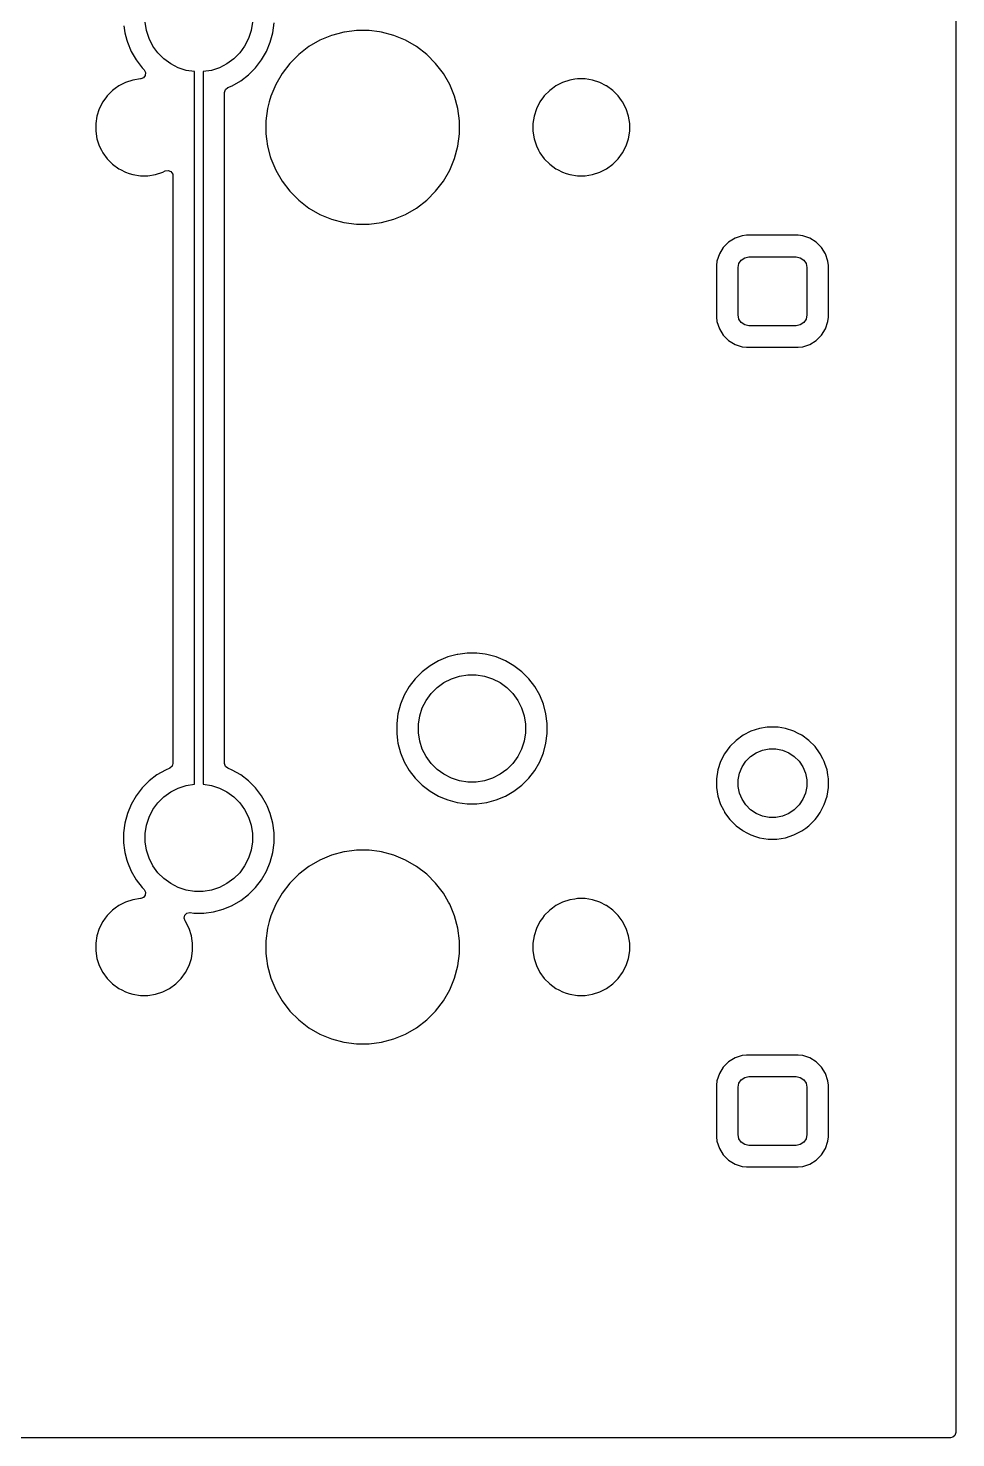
# Model space of a CAD drawing. Extents: x 72 to 176, y -104 to -43.
# Drawn here: x 154.15 to 175.71, y -104.27 to -71.51 of the extents above; entities that cross this region are included whole.
import ezdxf

# ---------------------------------------------------------------- set-up
doc = ezdxf.new("R2010")
doc.units = 0
doc.layers.add('BLACK', color=7, linetype='CONTINUOUS')

msp = doc.modelspace()

# ---------------------------------------------------------------- linework, layer by layer
at = {"layer": 'BLACK', "linetype": 'CONTINUOUS'}
for p, q in [((175.712, -43.487), (175.712, -104.1505)), ((156.899538, -71.570557), (156.868853, -71.376824)), ((159.361147, -71.376824), (159.330462, -71.570557)), ((159.835548, -71.620988), (159.8655, -71.393484)), ((156.373319, -71.460473), (156.394452, -71.620988)), ((156.394452, -71.620988), (156.441347, -71.796004)), ((156.960151, -71.757104), (156.899538, -71.570557)), ((159.330462, -71.570557), (159.269849, -71.757104)), ((159.776158, -71.842637), (159.835548, -71.620988)), ((161.200038, -71.683114), (160.927499, -71.796004)), ((161.200048, -71.683111), (161.200038, -71.683114)), ((161.350268, -71.64286), (161.200048, -71.683111)), ((161.485007, -71.606757), (161.350268, -71.64286)), ((161.499085, -71.604903), (161.485007, -71.606757)), ((161.777486, -71.56825), (161.499085, -71.604903)), ((161.777494, -71.56825), (161.777486, -71.56825)), ((162.072506, -71.56825), (161.777494, -71.56825)), ((162.072513, -71.56825), (162.072506, -71.56825)), ((162.316113, -71.600321), (162.072513, -71.56825)), ((162.364993, -71.606757), (162.316113, -71.600321)), ((162.649952, -71.683111), (162.364993, -71.606757)), ((162.649954, -71.683112), (162.649952, -71.683111)), ((162.649961, -71.683114), (162.649954, -71.683112)), ((162.9225, -71.796004), (162.649961, -71.683114)), ((156.441347, -71.796004), (156.453842, -71.842637)), ((156.453842, -71.842637), (156.54165, -72.054626)), ((156.54165, -72.054626), (156.541657, -72.05464)), ((156.541657, -72.05464), (156.656392, -72.253367)), ((157.0492, -71.931873), (156.960151, -71.757104)), ((157.164493, -72.09056), (157.0492, -71.931873)), ((159.1808, -71.931873), (159.065507, -72.09056)), ((159.269849, -71.757104), (159.1808, -71.931873)), ((159.573611, -72.253362), (159.688344, -72.054638)), ((159.688344, -72.054638), (159.776158, -71.842637)), ((160.672006, -71.943511), (160.437959, -72.123102)), ((160.927489, -71.796008), (160.672006, -71.943511)), ((160.927499, -71.796004), (160.927489, -71.796008)), ((162.92251, -71.796008), (162.9225, -71.796004)), ((163.177993, -71.943511), (162.92251, -71.796008)), ((163.41204, -72.123102), (163.177993, -71.943511)), ((156.656392, -72.253367), (156.796081, -72.435411)), ((157.30319, -72.229257), (157.164493, -72.09056)), ((157.461877, -72.34455), (157.30319, -72.229257)), ((157.636646, -72.433599), (157.461877, -72.34455)), ((158.768123, -72.34455), (158.593354, -72.433599)), ((158.92681, -72.229257), (158.768123, -72.34455)), ((159.065507, -72.09056), (158.92681, -72.229257)), ((159.433919, -72.435411), (159.573611, -72.253362)), ((160.229352, -72.331709), (160.049761, -72.565756)), ((160.229358, -72.331702), (160.229352, -72.331709)), ((160.437952, -72.123108), (160.229358, -72.331702)), ((160.437959, -72.123102), (160.437952, -72.123108)), ((163.412047, -72.123108), (163.41204, -72.123102)), ((163.620641, -72.331702), (163.412047, -72.123108)), ((163.620647, -72.331709), (163.620641, -72.331702)), ((163.800238, -72.565756), (163.620647, -72.331709)), ((156.581443, -72.720964), (156.41296, -72.775706)), ((156.756423, -72.693249), (156.581443, -72.720964)), ((156.757967, -72.693128), (156.756423, -72.693249)), ((156.763403, -72.692934), (156.757967, -72.693128)), ((156.828867, -72.668517), (156.763403, -72.692934)), ((156.796081, -72.435411), (156.796089, -72.43542)), ((156.796089, -72.43542), (156.842238, -72.481569)), ((156.870739, -72.612584), (156.828867, -72.668517)), ((156.842238, -72.481569), (156.875723, -72.542892)), ((156.875723, -72.542892), (156.870739, -72.612584)), ((157.823193, -72.494212), (157.636646, -72.433599)), ((158.015, -72.524591), (157.823193, -72.494212)), ((158.015, -89.082908), (158.015, -72.524591)), ((158.406807, -72.494212), (158.215, -72.524591)), ((158.215, -72.524591), (158.215, -89.082908)), ((158.593354, -72.433599), (158.406807, -72.494212)), ((159.089612, -72.737361), (159.271661, -72.597669)), ((159.271661, -72.597669), (159.271665, -72.597664)), ((159.271665, -72.597664), (159.27167, -72.597661)), ((159.27167, -72.597661), (159.433911, -72.43542)), ((159.433911, -72.43542), (159.433914, -72.435415)), ((159.433914, -72.435415), (159.433919, -72.435411)), ((160.049761, -72.565756), (159.902258, -72.821239)), ((163.946815, -72.819636), (163.800238, -72.565756)), ((166.741443, -72.720964), (166.57296, -72.775706)), ((166.858095, -72.702488), (166.741443, -72.720964)), ((166.916421, -72.69325), (166.858095, -72.702488)), ((167.093579, -72.69325), (166.916421, -72.69325)), ((167.181067, -72.707107), (167.093579, -72.69325)), ((167.268556, -72.720964), (167.181067, -72.707107)), ((167.437039, -72.775706), (167.268556, -72.720964)), ((156.111783, -72.960269), (155.986519, -73.085533)), ((156.111784, -72.960269), (156.111783, -72.960269)), ((156.111786, -72.960267), (156.111784, -72.960269)), ((156.173338, -72.915546), (156.111786, -72.960267)), ((156.255109, -72.856136), (156.173338, -72.915546)), ((156.412957, -72.775707), (156.255109, -72.856136)), ((156.41296, -72.775706), (156.412957, -72.775707)), ((158.7155, -73.007596), (158.735185, -72.940557)), ((158.7155, -73.671236), (158.7155, -73.007596)), ((158.735185, -72.940557), (158.787989, -72.894802)), ((158.787989, -72.894802), (158.792048, -72.893035)), ((158.792048, -72.893035), (158.890876, -72.852099)), ((158.890876, -72.852098), (158.890888, -72.852094)), ((158.890876, -72.852099), (158.890876, -72.852098)), ((158.890888, -72.852094), (159.089612, -72.737361)), ((159.902254, -72.821249), (159.789364, -73.093788)), ((159.902258, -72.821239), (159.902254, -72.821249)), ((163.947743, -72.821243), (163.946815, -72.819636)), ((164.060639, -73.093798), (163.947743, -72.821243)), ((166.271783, -72.960269), (166.146519, -73.085533)), ((166.271784, -72.960269), (166.271783, -72.960269)), ((166.271786, -72.960267), (166.271784, -72.960269)), ((166.333338, -72.915546), (166.271786, -72.960267)), ((166.415109, -72.856136), (166.333338, -72.915546)), ((166.572957, -72.775707), (166.415109, -72.856136)), ((166.57296, -72.775706), (166.572957, -72.775707)), ((167.437042, -72.775707), (167.437039, -72.775706)), ((167.586953, -72.852092), (167.437042, -72.775707)), ((167.59489, -72.856136), (167.586953, -72.852092)), ((167.738214, -72.960267), (167.59489, -72.856136)), ((167.863483, -73.085536), (167.738214, -72.960267)), ((155.882386, -73.228859), (155.801957, -73.386707)), ((155.968643, -73.110138), (155.882386, -73.228859)), ((155.986517, -73.085536), (155.968643, -73.110138)), ((155.986519, -73.085534), (155.986517, -73.085536)), ((155.986519, -73.085533), (155.986519, -73.085534)), ((159.713006, -73.378765), (159.6745, -73.671236)), ((159.713008, -73.378754), (159.713006, -73.378765)), ((159.753172, -73.22886), (159.713008, -73.378754)), ((159.789361, -73.093798), (159.753172, -73.22886)), ((159.789364, -73.093788), (159.789361, -73.093798)), ((164.136993, -73.378757), (164.060639, -73.093798)), ((164.1755, -73.671244), (164.136993, -73.378757)), ((166.042386, -73.228859), (165.961957, -73.386707)), ((166.128643, -73.110138), (166.042386, -73.228859)), ((166.146517, -73.085536), (166.128643, -73.110138)), ((166.146519, -73.085534), (166.146517, -73.085536)), ((166.146519, -73.085533), (166.146519, -73.085534)), ((167.944261, -73.196718), (167.863483, -73.085536)), ((167.967613, -73.228859), (167.944261, -73.196718)), ((168.048042, -73.386707), (167.967613, -73.228859)), ((155.747214, -73.555193), (155.7195, -73.730171)), ((155.801956, -73.38671), (155.747214, -73.555193)), ((155.801957, -73.386707), (155.801956, -73.38671)), ((158.7155, -77.028733), (158.7155, -73.671236)), ((159.6745, -73.671236), (159.6745, -73.966263)), ((164.1755, -73.730171), (164.1755, -73.671244)), ((165.907214, -73.555193), (165.8795, -73.730171)), ((165.961956, -73.38671), (165.907214, -73.555193)), ((165.961957, -73.386707), (165.961956, -73.38671)), ((168.048042, -73.386708), (168.048042, -73.386707)), ((168.102786, -73.555195), (168.048042, -73.386708)), ((168.1305, -73.730171), (168.102786, -73.555195)), ((155.7195, -73.730171), (155.7195, -73.907328)), ((155.7195, -73.907328), (155.747214, -74.082306)), ((159.6745, -73.966263), (159.689778, -74.082305)), ((164.136993, -74.258743), (164.1755, -73.966256)), ((164.1755, -73.966256), (164.1755, -73.730171)), ((165.8795, -73.730171), (165.8795, -73.907328)), ((165.8795, -73.907328), (165.907214, -74.082306)), ((168.102786, -74.082305), (168.1305, -73.907329)), ((168.1305, -73.907329), (168.1305, -73.730171)), ((155.747214, -74.082306), (155.801956, -74.250789)), ((155.801956, -74.250789), (155.801957, -74.250792)), ((155.801957, -74.250792), (155.851724, -74.348463)), ((155.851724, -74.348463), (155.882386, -74.40864)), ((159.689778, -74.082305), (159.713007, -74.258743)), ((159.713007, -74.258743), (159.775835, -74.493221)), ((164.060639, -74.543702), (164.136993, -74.258743)), ((165.907214, -74.082306), (165.961956, -74.250789)), ((165.961956, -74.250789), (165.961957, -74.250792)), ((165.961957, -74.250792), (166.011724, -74.348463)), ((166.011724, -74.348463), (166.042386, -74.40864)), ((167.967614, -74.40864), (168.048042, -74.250792)), ((168.048042, -74.250792), (168.102786, -74.082305)), ((155.882386, -74.40864), (155.986517, -74.551964)), ((155.986517, -74.551964), (156.111786, -74.677233)), ((156.111786, -74.677233), (156.25511, -74.781364)), ((159.775835, -74.493221), (159.789361, -74.543701)), ((159.789361, -74.543701), (159.789364, -74.543711)), ((159.789364, -74.543711), (159.902254, -74.81625)), ((163.947743, -74.816257), (164.060639, -74.543702)), ((166.042386, -74.40864), (166.146517, -74.551964)), ((166.146517, -74.551964), (166.271786, -74.677233)), ((166.271786, -74.677233), (166.41511, -74.781364)), ((167.59489, -74.781364), (167.738214, -74.677233)), ((167.738214, -74.677233), (167.863483, -74.551964)), ((167.863483, -74.551964), (167.967614, -74.40864)), ((156.25511, -74.781364), (156.29512, -74.80175)), ((156.29512, -74.80175), (156.412957, -74.861792)), ((156.412957, -74.861792), (156.41296, -74.861793)), ((156.41296, -74.861793), (156.497201, -74.889164)), ((156.497201, -74.889164), (156.581445, -74.916536)), ((156.581445, -74.916536), (156.756421, -74.94425)), ((156.756421, -74.94425), (156.756422, -74.94425)), ((156.756422, -74.94425), (156.933578, -74.94425)), ((156.933578, -74.94425), (156.933579, -74.94425)), ((156.933579, -74.94425), (157.108555, -74.916536)), ((157.108555, -74.916536), (157.277042, -74.861792)), ((157.277042, -74.861792), (157.334205, -74.832665)), ((157.334205, -74.832665), (157.402873, -74.819769)), ((157.402873, -74.819769), (157.467613, -74.846044)), ((157.467613, -74.846044), (157.507871, -74.90315)), ((157.507871, -74.90315), (157.5145, -74.94315)), ((157.5145, -74.94315), (157.5145, -88.599903)), ((159.902254, -74.81625), (159.902258, -74.81626)), ((159.902258, -74.81626), (160.049761, -75.071743)), ((163.800238, -75.071744), (163.947743, -74.816257)), ((166.41511, -74.781364), (166.45512, -74.80175)), ((166.45512, -74.80175), (166.572957, -74.861792)), ((166.572957, -74.861792), (166.57296, -74.861793)), ((166.57296, -74.861793), (166.657201, -74.889164)), ((166.657201, -74.889164), (166.741445, -74.916536)), ((166.741445, -74.916536), (166.916421, -74.94425)), ((166.916421, -74.94425), (166.916422, -74.94425)), ((166.916422, -74.94425), (167.093578, -74.94425)), ((167.093578, -74.94425), (167.093579, -74.94425)), ((167.093579, -74.94425), (167.268555, -74.916536)), ((167.268555, -74.916536), (167.437042, -74.861792)), ((167.437042, -74.861792), (167.59489, -74.781364)), ((160.049761, -75.071743), (160.229352, -75.30579)), ((160.229352, -75.30579), (160.229358, -75.305797)), ((160.229358, -75.305797), (160.437952, -75.514391)), ((163.412042, -75.514396), (163.620646, -75.305792)), ((163.620646, -75.305792), (163.800238, -75.071744)), ((160.437952, -75.514391), (160.437959, -75.514397)), ((160.437959, -75.514397), (160.672006, -75.693988)), ((163.177994, -75.693988), (163.412042, -75.514396)), ((160.672006, -75.693988), (160.927489, -75.841491)), ((160.927489, -75.841491), (160.92749, -75.841491)), ((160.92749, -75.841491), (160.927493, -75.841493)), ((160.927493, -75.841493), (161.200048, -75.954389)), ((161.200048, -75.954389), (161.485007, -76.030743)), ((162.364993, -76.030743), (162.649952, -75.954389)), ((162.649952, -75.954389), (162.922507, -75.841493)), ((162.922507, -75.841493), (163.177994, -75.693988)), ((161.485007, -76.030743), (161.777494, -76.06925)), ((161.777494, -76.06925), (161.777501, -76.06925)), ((161.777501, -76.06925), (162.072499, -76.06925)), ((162.072499, -76.06925), (162.072506, -76.06925)), ((162.072506, -76.06925), (162.364993, -76.030743)), ((170.849981, -76.328251), (170.747203, -76.33875)), ((170.849998, -76.32825), (170.849981, -76.328251)), ((172.05001, -76.32825), (170.849998, -76.32825)), ((172.152795, -76.33875), (172.05001, -76.32825)), ((170.307289, -76.610092), (170.215187, -76.759413)), ((170.431342, -76.486039), (170.307289, -76.610092)), ((170.580663, -76.393937), (170.431342, -76.486039)), ((170.580668, -76.393935), (170.580663, -76.393937)), ((170.7472, -76.338751), (170.580668, -76.393935)), ((170.747203, -76.33875), (170.7472, -76.338751)), ((172.152797, -76.338751), (172.152795, -76.33875)), ((172.319334, -76.393936), (172.152797, -76.338751)), ((172.468656, -76.486038), (172.319334, -76.393936)), ((172.592712, -76.610094), (172.468656, -76.486038)), ((172.684814, -76.759416), (172.592712, -76.610094)), ((170.16, -76.925954), (170.1495, -77.028733)), ((170.160001, -76.925954), (170.16, -76.925954)), ((170.215186, -76.759416), (170.160001, -76.925953)), ((170.160001, -76.925953), (170.160001, -76.925954)), ((170.215187, -76.759413), (170.215186, -76.759416)), ((170.65, -77.07875), (170.66903, -76.983079)), ((170.66903, -76.983079), (170.723223, -76.901973)), ((170.723223, -76.901973), (170.804329, -76.84778)), ((170.804329, -76.84778), (170.9, -76.82875)), ((170.9, -76.82875), (172, -76.82875)), ((172, -76.82875), (172.095671, -76.84778)), ((172.095671, -76.84778), (172.176777, -76.901973)), ((172.176777, -76.901973), (172.23097, -76.983079)), ((172.23097, -76.983079), (172.25, -77.07875)), ((172.739999, -76.925953), (172.684814, -76.759416)), ((172.750499, -77.028742), (172.739999, -76.925953)), ((158.7155, -87.674008), (158.7155, -77.028733)), ((170.1495, -77.028733), (170.1495, -78.228751)), ((170.65, -78.17875), (170.65, -77.07875)), ((172.25, -77.07875), (172.25, -78.17875)), ((172.7505, -78.228759), (172.750499, -77.028742)), ((170.1495, -78.228751), (170.149501, -78.228768)), ((170.149501, -78.228768), (170.16, -78.331546)), ((170.66903, -78.274421), (170.65, -78.17875)), ((170.723223, -78.355527), (170.66903, -78.274421)), ((172.23097, -78.274421), (172.176777, -78.355527)), ((172.25, -78.17875), (172.23097, -78.274421)), ((172.739999, -78.331547), (172.7505, -78.228759)), ((170.16, -78.331546), (170.160001, -78.331549)), ((170.160001, -78.331549), (170.215185, -78.498081)), ((170.215185, -78.498081), (170.215186, -78.498084)), ((170.215186, -78.498084), (170.307288, -78.647406)), ((170.804329, -78.40972), (170.723223, -78.355527)), ((170.9, -78.42875), (170.804329, -78.40972)), ((172, -78.42875), (170.9, -78.42875)), ((172.095671, -78.40972), (172, -78.42875)), ((172.176777, -78.355527), (172.095671, -78.40972)), ((172.592712, -78.647406), (172.684814, -78.498084)), ((172.684814, -78.498084), (172.739999, -78.331547)), ((170.307288, -78.647406), (170.431344, -78.771462)), ((170.431344, -78.771462), (170.580666, -78.863564)), ((170.580666, -78.863564), (170.747203, -78.918749)), ((170.747203, -78.918749), (170.849991, -78.92925)), ((170.849991, -78.92925), (172.050008, -78.929249)), ((172.050008, -78.929249), (172.152797, -78.918749)), ((172.152797, -78.918749), (172.319334, -78.863564)), ((172.319334, -78.863564), (172.468656, -78.771462)), ((172.468656, -78.771462), (172.592712, -78.647406)), ((163.901112, -86.127592), (163.689123, -86.2154)), ((164.029076, -86.093304), (163.901112, -86.127592)), ((164.122762, -86.068202), (164.029076, -86.093304)), ((164.133715, -86.066759), (164.122762, -86.068202)), ((164.350258, -86.03825), (164.133715, -86.066759)), ((164.350266, -86.03825), (164.350258, -86.03825)), ((164.579734, -86.03825), (164.350266, -86.03825)), ((164.579741, -86.03825), (164.579734, -86.03825)), ((164.769215, -86.063196), (164.579741, -86.03825)), ((164.807238, -86.068202), (164.769215, -86.063196)), ((165.028887, -86.127592), (164.807238, -86.068202)), ((165.240876, -86.2154), (165.028887, -86.127592)), ((163.308338, -86.469831), (163.146081, -86.632088)), ((163.490382, -86.330142), (163.308338, -86.469831)), ((163.689109, -86.215407), (163.490382, -86.330142)), ((163.689123, -86.2154), (163.689109, -86.215407)), ((165.24089, -86.215407), (165.240876, -86.2154)), ((165.439617, -86.330142), (165.24089, -86.215407)), ((165.621661, -86.469831), (165.439617, -86.330142)), ((165.62167, -86.469839), (165.621661, -86.469831)), ((165.783911, -86.63208), (165.62167, -86.469839)), ((163.006392, -86.814132), (162.891657, -87.012859)), ((163.146081, -86.632088), (163.006392, -86.814132)), ((163.65319, -86.838243), (163.811877, -86.72295)), ((163.811877, -86.72295), (163.986646, -86.633901)), ((163.986646, -86.633901), (164.173193, -86.573288)), ((164.173193, -86.573288), (164.366926, -86.542603)), ((164.366926, -86.542603), (164.563074, -86.542603)), ((164.563074, -86.542603), (164.756807, -86.573288)), ((164.756807, -86.573288), (164.943354, -86.633901)), ((164.943354, -86.633901), (165.118123, -86.72295)), ((165.118123, -86.72295), (165.27681, -86.838243)), ((165.783918, -86.632088), (165.783911, -86.63208)), ((165.923607, -86.814132), (165.783918, -86.632088)), ((165.923608, -86.814135), (165.923607, -86.814132)), ((165.923611, -86.814138), (165.923608, -86.814135)), ((166.038344, -87.012862), (165.923611, -86.814138)), ((162.89165, -87.012873), (162.803842, -87.224862)), ((162.891657, -87.012859), (162.89165, -87.012873)), ((163.310151, -87.310396), (163.3992, -87.135627)), ((163.3992, -87.135627), (163.514493, -86.97694)), ((163.514493, -86.97694), (163.65319, -86.838243)), ((165.27681, -86.838243), (165.415507, -86.97694)), ((165.415507, -86.97694), (165.5308, -87.135627)), ((165.5308, -87.135627), (165.619849, -87.310396)), ((166.126158, -87.224863), (166.038344, -87.012862)), ((162.744451, -87.44652), (162.7145, -87.674008)), ((162.744453, -87.446509), (162.744451, -87.44652)), ((162.803842, -87.224862), (162.744453, -87.446509)), ((163.249538, -87.496943), (163.310151, -87.310396)), ((165.619849, -87.310396), (165.680462, -87.496943)), ((166.185548, -87.446512), (166.126158, -87.224863)), ((166.2155, -87.674016), (166.185548, -87.446512)), ((158.7155, -88.599903), (158.7155, -87.674008)), ((162.7145, -87.674008), (162.7145, -87.903491)), ((163.218853, -87.690676), (163.249538, -87.496943)), ((163.218853, -87.886824), (163.218853, -87.690676)), ((165.680462, -87.496943), (165.711147, -87.690676)), ((165.711147, -87.690676), (165.711147, -87.886824)), ((166.2155, -87.903484), (166.2155, -87.674016)), ((171.145465, -87.790272), (170.950776, -87.853531)), ((171.323329, -87.762101), (171.145465, -87.790272)), ((171.347648, -87.75825), (171.323329, -87.762101)), ((171.552352, -87.75825), (171.347648, -87.75825)), ((171.579995, -87.762628), (171.552352, -87.75825)), ((171.754534, -87.790272), (171.579995, -87.762628)), ((171.949223, -87.853531), (171.754534, -87.790272)), ((162.7145, -87.903491), (162.735998, -88.066778)), ((162.735998, -88.066778), (162.744452, -88.130988)), ((163.249538, -88.080557), (163.218853, -87.886824)), ((163.310151, -88.267104), (163.249538, -88.080557)), ((165.680462, -88.080557), (165.619849, -88.267104)), ((165.711147, -87.886824), (165.680462, -88.080557)), ((166.185548, -88.130988), (166.2155, -87.903484)), ((170.602786, -88.066778), (170.458028, -88.211536)), ((170.768386, -87.946465), (170.602786, -88.066778)), ((170.950776, -87.853531), (170.768386, -87.946465)), ((172.047273, -87.903491), (171.949223, -87.853531)), ((172.13161, -87.946463), (172.047273, -87.903491)), ((172.131612, -87.946464), (172.13161, -87.946463)), ((172.131613, -87.946465), (172.131612, -87.946464)), ((172.297213, -88.066778), (172.131613, -87.946465)), ((172.441971, -88.211536), (172.297213, -88.066778)), ((162.744452, -88.130988), (162.744453, -88.13099)), ((162.744453, -88.13099), (162.803842, -88.352637)), ((162.803842, -88.352637), (162.89165, -88.564626)), ((163.3992, -88.441873), (163.310151, -88.267104)), ((163.514493, -88.60056), (163.3992, -88.441873)), ((165.5308, -88.441873), (165.415507, -88.60056)), ((165.619849, -88.267104), (165.5308, -88.441873)), ((166.038344, -88.564638), (166.126158, -88.352637)), ((166.126158, -88.352637), (166.185548, -88.130988)), ((170.337715, -88.377136), (170.244781, -88.559526)), ((170.458028, -88.211536), (170.337715, -88.377136)), ((170.831592, -88.551235), (170.942485, -88.440342)), ((170.942485, -88.440342), (171.072883, -88.353213)), ((171.072883, -88.353213), (171.217772, -88.293198)), ((171.217772, -88.293198), (171.371586, -88.262602)), ((171.371586, -88.262602), (171.528414, -88.262602)), ((171.528414, -88.262602), (171.682228, -88.293198)), ((171.682228, -88.293198), (171.827117, -88.353213)), ((171.827117, -88.353213), (171.957515, -88.440342)), ((171.957515, -88.440342), (172.068408, -88.551235)), ((172.544485, -88.352637), (172.441971, -88.211536)), ((172.562287, -88.37714), (172.544485, -88.352637)), ((172.621503, -88.493357), (172.562287, -88.37714)), ((157.339101, -88.755411), (157.140382, -88.870142)), ((157.339109, -88.755407), (157.339101, -88.755411)), ((157.339112, -88.755406), (157.339109, -88.755407)), ((157.437963, -88.714459), (157.339112, -88.755406)), ((157.442011, -88.712697), (157.437963, -88.714459)), ((157.494815, -88.666942), (157.442011, -88.712697)), ((157.5145, -88.599903), (157.494815, -88.666942)), ((158.715579, -88.604327), (158.7155, -88.599903)), ((158.737643, -88.670622), (158.715579, -88.604327)), ((158.792045, -88.714463), (158.737643, -88.670622)), ((158.890888, -88.755406), (158.792045, -88.714463)), ((158.890893, -88.755409), (158.890888, -88.755406)), ((158.890898, -88.755411), (158.890893, -88.755409)), ((159.089617, -88.870142), (158.890898, -88.755411)), ((162.89165, -88.564626), (162.891657, -88.56464)), ((162.891657, -88.56464), (163.006392, -88.763367)), ((163.006392, -88.763367), (163.146081, -88.945411)), ((163.65319, -88.739257), (163.514493, -88.60056)), ((163.811877, -88.85455), (163.65319, -88.739257)), ((165.27681, -88.739257), (165.118123, -88.85455)), ((165.415507, -88.60056), (165.27681, -88.739257)), ((165.783919, -88.945411), (165.923611, -88.763362)), ((165.923611, -88.763362), (166.038344, -88.564638)), ((170.181522, -88.754215), (170.1495, -88.956398)), ((170.244781, -88.559526), (170.181522, -88.754215)), ((170.684448, -88.826522), (170.744463, -88.681633)), ((170.744463, -88.681633), (170.831592, -88.551235)), ((172.068408, -88.551235), (172.155537, -88.681633)), ((172.155537, -88.681633), (172.215552, -88.826522)), ((172.655218, -88.559526), (172.621503, -88.493357)), ((172.655218, -88.559528), (172.655218, -88.559526)), ((172.65522, -88.559531), (172.655218, -88.559528)), ((172.669775, -88.604327), (172.65522, -88.559531)), ((172.718477, -88.754215), (172.669775, -88.604327)), ((172.736838, -88.870139), (172.718477, -88.754215)), ((156.958338, -89.009831), (156.796081, -89.172088)), ((157.140382, -88.870142), (156.958338, -89.009831)), ((157.823193, -89.113288), (158.015, -89.082908)), ((158.215, -89.082908), (158.406807, -89.113288)), ((159.271661, -89.009831), (159.089617, -88.870142)), ((159.27167, -89.009839), (159.271661, -89.009831)), ((159.433911, -89.17208), (159.27167, -89.009839)), ((163.146081, -88.945411), (163.146089, -88.94542)), ((163.146089, -88.94542), (163.30833, -89.107661)), ((163.986646, -88.943599), (163.811877, -88.85455)), ((164.173193, -89.004212), (163.986646, -88.943599)), ((164.366926, -89.034897), (164.173193, -89.004212)), ((164.563074, -89.034897), (164.366926, -89.034897)), ((164.756807, -89.004212), (164.563074, -89.034897)), ((164.943354, -88.943599), (164.756807, -89.004212)), ((165.118123, -88.85455), (164.943354, -88.943599)), ((165.62167, -89.107661), (165.772932, -88.956398)), ((165.772932, -88.956398), (165.78391, -88.94542)), ((165.78391, -88.94542), (165.783919, -88.945411)), ((170.1495, -88.956398), (170.1495, -89.161101)), ((170.653852, -88.980336), (170.684448, -88.826522)), ((170.653852, -89.137164), (170.653852, -88.980336)), ((172.215552, -88.826522), (172.246148, -88.980336)), ((172.246148, -88.980336), (172.246148, -89.137164)), ((172.7505, -88.956398), (172.736838, -88.870139)), ((172.7505, -89.161102), (172.7505, -88.956398)), ((156.656392, -89.354132), (156.541657, -89.552859)), ((156.796081, -89.172088), (156.656392, -89.354132)), ((157.164493, -89.51694), (157.30319, -89.378243)), ((157.30319, -89.378243), (157.461877, -89.26295)), ((157.461877, -89.26295), (157.636646, -89.173901)), ((157.636646, -89.173901), (157.823193, -89.113288)), ((158.406807, -89.113288), (158.593354, -89.173901)), ((158.593354, -89.173901), (158.768123, -89.26295)), ((158.768123, -89.26295), (158.92681, -89.378243)), ((158.92681, -89.378243), (159.065507, -89.51694)), ((159.433918, -89.172088), (159.433911, -89.17208)), ((159.573607, -89.354132), (159.433918, -89.172088)), ((159.573608, -89.354135), (159.573607, -89.354132)), ((159.573611, -89.354138), (159.573608, -89.354135)), ((159.688344, -89.552862), (159.573611, -89.354138)), ((163.30833, -89.107661), (163.308338, -89.107668)), ((163.308338, -89.107668), (163.490382, -89.247357)), ((163.490382, -89.247357), (163.490385, -89.247358)), ((163.490385, -89.247358), (163.490388, -89.247361)), ((163.490388, -89.247361), (163.689112, -89.362094)), ((163.689112, -89.362094), (163.689117, -89.362096)), ((163.689117, -89.362096), (163.689123, -89.362099)), ((163.689123, -89.362099), (163.78048, -89.39994)), ((163.78048, -89.39994), (163.901113, -89.449908)), ((165.028887, -89.449908), (165.240888, -89.362094)), ((165.240888, -89.362094), (165.439612, -89.247361)), ((165.439612, -89.247361), (165.621661, -89.107669)), ((165.621661, -89.107669), (165.621665, -89.107664)), ((165.621665, -89.107664), (165.62167, -89.107661)), ((170.1495, -89.161101), (170.181522, -89.363284)), ((170.181522, -89.363284), (170.244781, -89.557973)), ((170.684448, -89.290978), (170.653852, -89.137164)), ((170.744463, -89.435867), (170.684448, -89.290978)), ((172.215552, -89.290978), (172.155537, -89.435867)), ((172.246148, -89.137164), (172.215552, -89.290978)), ((172.65522, -89.557969), (172.718477, -89.363284)), ((172.718477, -89.363284), (172.7505, -89.161102)), ((156.54165, -89.552873), (156.453842, -89.764862)), ((156.541657, -89.552859), (156.54165, -89.552873)), ((156.960151, -89.850396), (157.0492, -89.675627)), ((157.0492, -89.675627), (157.164493, -89.51694)), ((159.065507, -89.51694), (159.1808, -89.675627)), ((159.1808, -89.675627), (159.269849, -89.850396)), ((159.688346, -89.552867), (159.688344, -89.552862)), ((159.688349, -89.552873), (159.688346, -89.552867)), ((159.701112, -89.583687), (159.688349, -89.552873)), ((159.776158, -89.764863), (159.701112, -89.583687)), ((163.901113, -89.449908), (164.122762, -89.509298)), ((164.122762, -89.509298), (164.350266, -89.53925)), ((164.350266, -89.53925), (164.350273, -89.53925)), ((164.350273, -89.53925), (164.579727, -89.53925)), ((164.579727, -89.53925), (164.579734, -89.53925)), ((164.579734, -89.53925), (164.807238, -89.509298)), ((164.807238, -89.509298), (165.028887, -89.449908)), ((170.244781, -89.557973), (170.308691, -89.683403)), ((170.308691, -89.683403), (170.331502, -89.728171)), ((170.331502, -89.728171), (170.337715, -89.740363)), ((170.337715, -89.740363), (170.458028, -89.905963)), ((170.831592, -89.566265), (170.744463, -89.435867)), ((170.942485, -89.677158), (170.831592, -89.566265)), ((171.072883, -89.764287), (170.942485, -89.677158)), ((171.957515, -89.677158), (171.827117, -89.764287)), ((172.068408, -89.566265), (171.957515, -89.677158)), ((172.155537, -89.435867), (172.068408, -89.566265)), ((172.494732, -89.83334), (172.562287, -89.74036)), ((172.562287, -89.74036), (172.65522, -89.557969)), ((156.394451, -89.98652), (156.3645, -90.214008)), ((156.394453, -89.986509), (156.394451, -89.98652)), ((156.453842, -89.764862), (156.394453, -89.986509)), ((156.868853, -90.230676), (156.899538, -90.036943)), ((156.899538, -90.036943), (156.960151, -89.850396)), ((159.269849, -89.850396), (159.330462, -90.036943)), ((159.330462, -90.036943), (159.361147, -90.230676)), ((159.835548, -89.986512), (159.776158, -89.764863)), ((159.8655, -90.214016), (159.835548, -89.986512)), ((170.458028, -89.905963), (170.602786, -90.050721)), ((170.602786, -90.050721), (170.757749, -90.163306)), ((171.217772, -89.824302), (171.072883, -89.764287)), ((171.371586, -89.854898), (171.217772, -89.824302)), ((171.528414, -89.854898), (171.371586, -89.854898)), ((171.682228, -89.824302), (171.528414, -89.854898)), ((171.827117, -89.764287), (171.682228, -89.824302)), ((172.22459, -90.103482), (172.297213, -90.050721)), ((172.297213, -90.050721), (172.297215, -90.050718)), ((172.297215, -90.050718), (172.297219, -90.050716)), ((172.297219, -90.050716), (172.441966, -89.905969)), ((172.441966, -89.905969), (172.441968, -89.905965)), ((172.441968, -89.905965), (172.441971, -89.905963)), ((172.441971, -89.905963), (172.494732, -89.83334)), ((156.3645, -90.214008), (156.3645, -90.443491)), ((156.868853, -90.426824), (156.868853, -90.230676)), ((159.361147, -90.230676), (159.361147, -90.426824)), ((159.8655, -90.443484), (159.8655, -90.214016)), ((170.757749, -90.163306), (170.76839, -90.171037)), ((170.76839, -90.171037), (170.852741, -90.214016)), ((170.852741, -90.214016), (170.950776, -90.263968)), ((170.950776, -90.263968), (170.950778, -90.263968)), ((170.950778, -90.263968), (170.950781, -90.26397)), ((170.950781, -90.26397), (171.055137, -90.297877)), ((171.055137, -90.297877), (171.145465, -90.327227)), ((171.145465, -90.327227), (171.246557, -90.343238)), ((171.246557, -90.343238), (171.347648, -90.35925)), ((171.347648, -90.35925), (171.347649, -90.35925)), ((171.347649, -90.35925), (171.552351, -90.35925)), ((171.552351, -90.35925), (171.552352, -90.35925)), ((171.552352, -90.35925), (171.754534, -90.327227)), ((171.754534, -90.327227), (171.949219, -90.26397)), ((171.949219, -90.26397), (172.13161, -90.171037)), ((172.13161, -90.171037), (172.22459, -90.103482)), ((156.3645, -90.443491), (156.387509, -90.61825)), ((156.387509, -90.61825), (156.394452, -90.670988)), ((156.394452, -90.670988), (156.441347, -90.846004)), ((156.899538, -90.620557), (156.868853, -90.426824)), ((156.960151, -90.807104), (156.899538, -90.620557)), ((159.330462, -90.620557), (159.269849, -90.807104)), ((159.361147, -90.426824), (159.330462, -90.620557)), ((159.776158, -90.892637), (159.835548, -90.670988)), ((159.835548, -90.670988), (159.8655, -90.443484)), ((161.200038, -90.733114), (160.927499, -90.846004)), ((161.200048, -90.733111), (161.200038, -90.733114)), ((161.485007, -90.656757), (161.200048, -90.733111)), ((161.499085, -90.654903), (161.485007, -90.656757)), ((161.777486, -90.61825), (161.499085, -90.654903)), ((161.777494, -90.61825), (161.777486, -90.61825)), ((162.072506, -90.61825), (161.777494, -90.61825)), ((162.072513, -90.61825), (162.072506, -90.61825)), ((162.316113, -90.650321), (162.072513, -90.61825)), ((162.364993, -90.656757), (162.316113, -90.650321)), ((162.649952, -90.733111), (162.364993, -90.656757)), ((162.649954, -90.733112), (162.649952, -90.733111)), ((162.649961, -90.733114), (162.649954, -90.733112)), ((162.9225, -90.846004), (162.649961, -90.733114)), ((156.441347, -90.846004), (156.453842, -90.892637)), ((156.453842, -90.892637), (156.54165, -91.104626)), ((157.0492, -90.981873), (156.960151, -90.807104)), ((157.164493, -91.14056), (157.0492, -90.981873)), ((159.1808, -90.981873), (159.065507, -91.14056)), ((159.269849, -90.807104), (159.1808, -90.981873)), ((159.688344, -91.104638), (159.776158, -90.892637)), ((160.672006, -90.993511), (160.437959, -91.173102)), ((160.927489, -90.846008), (160.672006, -90.993511)), ((160.927499, -90.846004), (160.927489, -90.846008)), ((162.92251, -90.846008), (162.9225, -90.846004)), ((163.177993, -90.993511), (162.92251, -90.846008)), ((163.41204, -91.173102), (163.177993, -90.993511)), ((156.54165, -91.104626), (156.541657, -91.10464)), ((156.541657, -91.10464), (156.656392, -91.303367)), ((156.656392, -91.303367), (156.796081, -91.485411)), ((157.30319, -91.279257), (157.164493, -91.14056)), ((157.461877, -91.39455), (157.30319, -91.279257)), ((157.636646, -91.483599), (157.461877, -91.39455)), ((158.768123, -91.39455), (158.593354, -91.483599)), ((158.92681, -91.279257), (158.768123, -91.39455)), ((159.065507, -91.14056), (158.92681, -91.279257)), ((159.433919, -91.485411), (159.573611, -91.303362)), ((159.573611, -91.303362), (159.688344, -91.104638)), ((160.229352, -91.381709), (160.049761, -91.615756)), ((160.229358, -91.381702), (160.229352, -91.381709)), ((160.437952, -91.173108), (160.229358, -91.381702)), ((160.437959, -91.173102), (160.437952, -91.173108)), ((163.412047, -91.173108), (163.41204, -91.173102)), ((163.620641, -91.381702), (163.412047, -91.173108)), ((163.620647, -91.381709), (163.620641, -91.381702)), ((163.800238, -91.615756), (163.620647, -91.381709)), ((156.828867, -91.718517), (156.763403, -91.742934)), ((156.796081, -91.485411), (156.796089, -91.48542)), ((156.796089, -91.48542), (156.842238, -91.531569)), ((156.870739, -91.662584), (156.828867, -91.718517)), ((156.842238, -91.531569), (156.875723, -91.592892)), ((156.875723, -91.592892), (156.870739, -91.662584)), ((157.823193, -91.544212), (157.636646, -91.483599)), ((158.016926, -91.574897), (157.823193, -91.544212)), ((158.213074, -91.574897), (158.016926, -91.574897)), ((158.406807, -91.544212), (158.213074, -91.574897)), ((158.593354, -91.483599), (158.406807, -91.544212)), ((159.089612, -91.787361), (159.271661, -91.647669)), ((159.271661, -91.647669), (159.271665, -91.647664)), ((159.271665, -91.647664), (159.27167, -91.647661)), ((159.27167, -91.647661), (159.433911, -91.48542)), ((159.433911, -91.48542), (159.433914, -91.485415)), ((159.433914, -91.485415), (159.433919, -91.485411)), ((160.049761, -91.615756), (159.902258, -91.871239)), ((163.921453, -91.825708), (163.800238, -91.615756)), ((156.111783, -92.010269), (155.986519, -92.135533)), ((156.111784, -92.010269), (156.111783, -92.010269)), ((156.111786, -92.010267), (156.111784, -92.010269)), ((156.173338, -91.965546), (156.111786, -92.010267)), ((156.255109, -91.906136), (156.173338, -91.965546)), ((156.412957, -91.825707), (156.255109, -91.906136)), ((156.41296, -91.825706), (156.412957, -91.825707)), ((156.581443, -91.770964), (156.41296, -91.825706)), ((156.756423, -91.743249), (156.581443, -91.770964)), ((156.757967, -91.743128), (156.756423, -91.743249)), ((156.763403, -91.742934), (156.757967, -91.743128)), ((158.229734, -92.07925), (158.457238, -92.049298)), ((158.457238, -92.049298), (158.678887, -91.989908)), ((158.678887, -91.989908), (158.890888, -91.902094)), ((158.890888, -91.902094), (159.089612, -91.787361)), ((159.902254, -91.871249), (159.789364, -92.143788)), ((159.902258, -91.871239), (159.902254, -91.871249)), ((163.947743, -91.871243), (163.921453, -91.825708)), ((164.060639, -92.143798), (163.947743, -91.871243)), ((166.271783, -92.010269), (166.146519, -92.135533)), ((166.271784, -92.010269), (166.271783, -92.010269)), ((166.271786, -92.010267), (166.271784, -92.010269)), ((166.333338, -91.965546), (166.271786, -92.010267)), ((166.415109, -91.906136), (166.333338, -91.965546)), ((166.572957, -91.825707), (166.415109, -91.906136)), ((166.57296, -91.825706), (166.572957, -91.825707)), ((166.741443, -91.770964), (166.57296, -91.825706)), ((166.858095, -91.752488), (166.741443, -91.770964)), ((166.916421, -91.74325), (166.858095, -91.752488)), ((167.093579, -91.74325), (166.916421, -91.74325)), ((167.181067, -91.757107), (167.093579, -91.74325)), ((167.268556, -91.770964), (167.181067, -91.757107)), ((167.437039, -91.825706), (167.268556, -91.770964)), ((167.437042, -91.825707), (167.437039, -91.825706)), ((167.586953, -91.902092), (167.437042, -91.825707)), ((167.59489, -91.906136), (167.586953, -91.902092)), ((167.738214, -92.010267), (167.59489, -91.906136)), ((167.863483, -92.135536), (167.738214, -92.010267)), ((155.882386, -92.278859), (155.801957, -92.436707)), ((155.941796, -92.197088), (155.882386, -92.278859)), ((155.986517, -92.135536), (155.941796, -92.197088)), ((155.986519, -92.135534), (155.986517, -92.135536)), ((155.986519, -92.135533), (155.986519, -92.135534)), ((157.773038, -92.197782), (157.788863, -92.129728)), ((157.796518, -92.263588), (157.773038, -92.197782)), ((157.788863, -92.129728), (157.838968, -92.081033)), ((157.807613, -92.278859), (157.796518, -92.263588)), ((157.888042, -92.436707), (157.807613, -92.278859)), ((157.838968, -92.081033), (157.907446, -92.067157)), ((157.907446, -92.067157), (157.912977, -92.067758)), ((157.912977, -92.067758), (158.000266, -92.07925)), ((158.000266, -92.07925), (158.000273, -92.07925)), ((158.000273, -92.07925), (158.229727, -92.07925)), ((158.229727, -92.07925), (158.229734, -92.07925)), ((159.753172, -92.27886), (159.713008, -92.428754)), ((159.789361, -92.143798), (159.753172, -92.27886)), ((159.789364, -92.143788), (159.789361, -92.143798)), ((164.136993, -92.428757), (164.060639, -92.143798)), ((166.042386, -92.278859), (165.961957, -92.436707)), ((166.101796, -92.197088), (166.042386, -92.278859)), ((166.146517, -92.135536), (166.101796, -92.197088)), ((166.146519, -92.135534), (166.146517, -92.135536)), ((166.146519, -92.135533), (166.146519, -92.135534)), ((167.956518, -92.263588), (167.863483, -92.135536)), ((167.967613, -92.278859), (167.956518, -92.263588)), ((168.048042, -92.436707), (167.967613, -92.278859)), ((155.747214, -92.605193), (155.7195, -92.780171)), ((155.801956, -92.43671), (155.747214, -92.605193)), ((155.801957, -92.436707), (155.801956, -92.43671)), ((157.888042, -92.436708), (157.888042, -92.436707)), ((157.942786, -92.605195), (157.888042, -92.436708)), ((157.961165, -92.721236), (157.942786, -92.605195)), ((159.713006, -92.428765), (159.6745, -92.721236)), ((159.713008, -92.428754), (159.713006, -92.428765)), ((164.1755, -92.721244), (164.136993, -92.428757)), ((165.907214, -92.605193), (165.8795, -92.780171)), ((165.961956, -92.43671), (165.907214, -92.605193)), ((165.961957, -92.436707), (165.961956, -92.43671)), ((168.048042, -92.436708), (168.048042, -92.436707)), ((168.102786, -92.605195), (168.048042, -92.436708)), ((168.1305, -92.780171), (168.102786, -92.605195)), ((155.7195, -92.780171), (155.7195, -92.957328)), ((155.7195, -92.957328), (155.747214, -93.132306)), ((157.942786, -93.132305), (157.9705, -92.957329)), ((157.9705, -92.780171), (157.961165, -92.721236)), ((157.9705, -92.957329), (157.9705, -92.780171)), ((159.6745, -92.721236), (159.6745, -93.016263)), ((159.6745, -93.016263), (159.689778, -93.132305)), ((164.136993, -93.308743), (164.1755, -93.016256)), ((164.1755, -92.780171), (164.1755, -92.721244)), ((164.1755, -93.016256), (164.1755, -92.780171)), ((165.8795, -92.780171), (165.8795, -92.957328)), ((165.8795, -92.957328), (165.907214, -93.132306)), ((168.102786, -93.132305), (168.1305, -92.957329)), ((168.1305, -92.957329), (168.1305, -92.780171)), ((155.747214, -93.132306), (155.801956, -93.300789)), ((155.801956, -93.300789), (155.801957, -93.300792)), ((155.801957, -93.300792), (155.882386, -93.45864)), ((157.807614, -93.45864), (157.888042, -93.300792)), ((157.888042, -93.300792), (157.942786, -93.132305)), ((159.689778, -93.132305), (159.713007, -93.308743)), ((159.713007, -93.308743), (159.789361, -93.593701)), ((164.060639, -93.593702), (164.136993, -93.308743)), ((165.907214, -93.132306), (165.961956, -93.300789)), ((165.961956, -93.300789), (165.961957, -93.300792)), ((165.961957, -93.300792), (166.042386, -93.45864)), ((167.967614, -93.45864), (168.048042, -93.300792)), ((168.048042, -93.300792), (168.102786, -93.132305)), ((155.882386, -93.45864), (155.986517, -93.601964)), ((155.986517, -93.601964), (156.111786, -93.727233)), ((157.578214, -93.727233), (157.703483, -93.601964)), ((157.703483, -93.601964), (157.807614, -93.45864)), ((159.789361, -93.593701), (159.789364, -93.593711)), ((159.789364, -93.593711), (159.902254, -93.86625)), ((163.947743, -93.866257), (164.060639, -93.593702)), ((166.042386, -93.45864), (166.146517, -93.601964)), ((166.146517, -93.601964), (166.271786, -93.727233)), ((167.738214, -93.727233), (167.863483, -93.601964)), ((167.863483, -93.601964), (167.967614, -93.45864)), ((156.111786, -93.727233), (156.25511, -93.831364)), ((156.25511, -93.831364), (156.323577, -93.86625)), ((156.323577, -93.86625), (156.412957, -93.911792)), ((156.412957, -93.911792), (156.41296, -93.911793)), ((156.41296, -93.911793), (156.497201, -93.939164)), ((156.497201, -93.939164), (156.581445, -93.966536)), ((156.581445, -93.966536), (156.756421, -93.99425)), ((156.756421, -93.99425), (156.756422, -93.99425)), ((156.756422, -93.99425), (156.933578, -93.99425)), ((156.933578, -93.99425), (156.933579, -93.99425)), ((156.933579, -93.99425), (157.108555, -93.966536)), ((157.108555, -93.966536), (157.277042, -93.911792)), ((157.277042, -93.911792), (157.43489, -93.831364)), ((157.43489, -93.831364), (157.578214, -93.727233)), ((159.902254, -93.86625), (159.902258, -93.86626)), ((159.902258, -93.86626), (160.049761, -94.121743)), ((163.800238, -94.121744), (163.947743, -93.866257)), ((166.271786, -93.727233), (166.41511, -93.831364)), ((166.41511, -93.831364), (166.483577, -93.86625)), ((166.483577, -93.86625), (166.572957, -93.911792)), ((166.572957, -93.911792), (166.57296, -93.911793)), ((166.57296, -93.911793), (166.657201, -93.939164)), ((166.657201, -93.939164), (166.741445, -93.966536)), ((166.741445, -93.966536), (166.916421, -93.99425)), ((166.916421, -93.99425), (166.916422, -93.99425)), ((166.916422, -93.99425), (167.093578, -93.99425)), ((167.093578, -93.99425), (167.093579, -93.99425)), ((167.093579, -93.99425), (167.268555, -93.966536)), ((167.268555, -93.966536), (167.437042, -93.911792)), ((167.437042, -93.911792), (167.59489, -93.831364)), ((167.59489, -93.831364), (167.738214, -93.727233)), ((160.049761, -94.121743), (160.229352, -94.35579)), ((163.620646, -94.355792), (163.800238, -94.121744)), ((160.229352, -94.35579), (160.229358, -94.355797)), ((160.229358, -94.355797), (160.437952, -94.564391)), ((160.437952, -94.564391), (160.437959, -94.564397)), ((160.437959, -94.564397), (160.672006, -94.743988)), ((163.177994, -94.743988), (163.412042, -94.564396)), ((163.412042, -94.564396), (163.620646, -94.355792)), ((160.672006, -94.743988), (160.927489, -94.891491)), ((160.927489, -94.891491), (160.92749, -94.891491)), ((160.92749, -94.891491), (160.927493, -94.891493)), ((160.927493, -94.891493), (161.200048, -95.004389)), ((161.200048, -95.004389), (161.485007, -95.080743)), ((162.364993, -95.080743), (162.649952, -95.004389)), ((162.649952, -95.004389), (162.922507, -94.891493)), ((162.922507, -94.891493), (163.177994, -94.743988)), ((161.485007, -95.080743), (161.777494, -95.11925)), ((161.777494, -95.11925), (161.777501, -95.11925)), ((161.777501, -95.11925), (162.072499, -95.11925)), ((162.072499, -95.11925), (162.072506, -95.11925)), ((162.072506, -95.11925), (162.364993, -95.080743)), ((170.431342, -95.536039), (170.307289, -95.660092)), ((170.580663, -95.443937), (170.431342, -95.536039)), ((170.580668, -95.443935), (170.580663, -95.443937)), ((170.7472, -95.388751), (170.580668, -95.443935)), ((170.747203, -95.38875), (170.7472, -95.388751)), ((170.849981, -95.378251), (170.747203, -95.38875)), ((170.849998, -95.37825), (170.849981, -95.378251)), ((172.05001, -95.37825), (170.849998, -95.37825)), ((172.152795, -95.38875), (172.05001, -95.37825)), ((172.152797, -95.388751), (172.152795, -95.38875)), ((172.319334, -95.443936), (172.152797, -95.388751)), ((172.468656, -95.536038), (172.319334, -95.443936)), ((172.592712, -95.660094), (172.468656, -95.536038)), ((170.16, -95.975954), (170.1495, -96.078733)), ((170.160001, -95.975954), (170.16, -95.975954)), ((170.215186, -95.809416), (170.160001, -95.975953)), ((170.160001, -95.975953), (170.160001, -95.975954)), ((170.215187, -95.809413), (170.215186, -95.809416)), ((170.307289, -95.660092), (170.215187, -95.809413)), ((170.66903, -96.033079), (170.723223, -95.951973)), ((170.723223, -95.951973), (170.804329, -95.89778)), ((170.804329, -95.89778), (170.9, -95.87875)), ((170.9, -95.87875), (172, -95.87875)), ((172, -95.87875), (172.095671, -95.89778)), ((172.095671, -95.89778), (172.176777, -95.951973)), ((172.176777, -95.951973), (172.23097, -96.033079)), ((172.684814, -95.809416), (172.592712, -95.660094)), ((172.739999, -95.975953), (172.684814, -95.809416)), ((172.750499, -96.078742), (172.739999, -95.975953)), ((170.1495, -96.078733), (170.1495, -97.278751)), ((170.65, -96.12875), (170.66903, -96.033079)), ((170.65, -97.22875), (170.65, -96.12875)), ((172.23097, -96.033079), (172.25, -96.12875)), ((172.25, -96.12875), (172.25, -97.22875)), ((172.7505, -97.278759), (172.750499, -96.078742)), ((170.1495, -97.278751), (170.149501, -97.278768)), ((170.149501, -97.278768), (170.16, -97.381546)), ((170.66903, -97.324421), (170.65, -97.22875)), ((172.25, -97.22875), (172.23097, -97.324421)), ((172.739999, -97.381547), (172.7505, -97.278759)), ((170.16, -97.381546), (170.160001, -97.381549)), ((170.160001, -97.381549), (170.215185, -97.548081)), ((170.215185, -97.548081), (170.215186, -97.548084)), ((170.215186, -97.548084), (170.307288, -97.697406)), ((170.723223, -97.405527), (170.66903, -97.324421)), ((170.804329, -97.45972), (170.723223, -97.405527)), ((170.9, -97.47875), (170.804329, -97.45972)), ((172, -97.47875), (170.9, -97.47875)), ((172.095671, -97.45972), (172, -97.47875)), ((172.176777, -97.405527), (172.095671, -97.45972)), ((172.23097, -97.324421), (172.176777, -97.405527)), ((172.592712, -97.697406), (172.684814, -97.548084)), ((172.684814, -97.548084), (172.739999, -97.381547)), ((170.307288, -97.697406), (170.431344, -97.821462)), ((170.431344, -97.821462), (170.580666, -97.913564)), ((170.580666, -97.913564), (170.747203, -97.968749)), ((172.152797, -97.968749), (172.319334, -97.913564)), ((172.319334, -97.913564), (172.468656, -97.821462)), ((172.468656, -97.821462), (172.592712, -97.697406)), ((170.747203, -97.968749), (170.849991, -97.97925)), ((170.849991, -97.97925), (172.050008, -97.979249)), ((172.050008, -97.979249), (172.152797, -97.968749)), ((175.712, -104.1505), (175.692315, -104.217539)), ((175.588, -104.2745), (72.062, -104.2745)), ((175.639511, -104.263294), (175.588, -104.2745)), ((175.692315, -104.217539), (175.639511, -104.263294))]:
    msp.add_line(p, q, dxfattribs=at)

doc.saveas('drawing.dxf')
